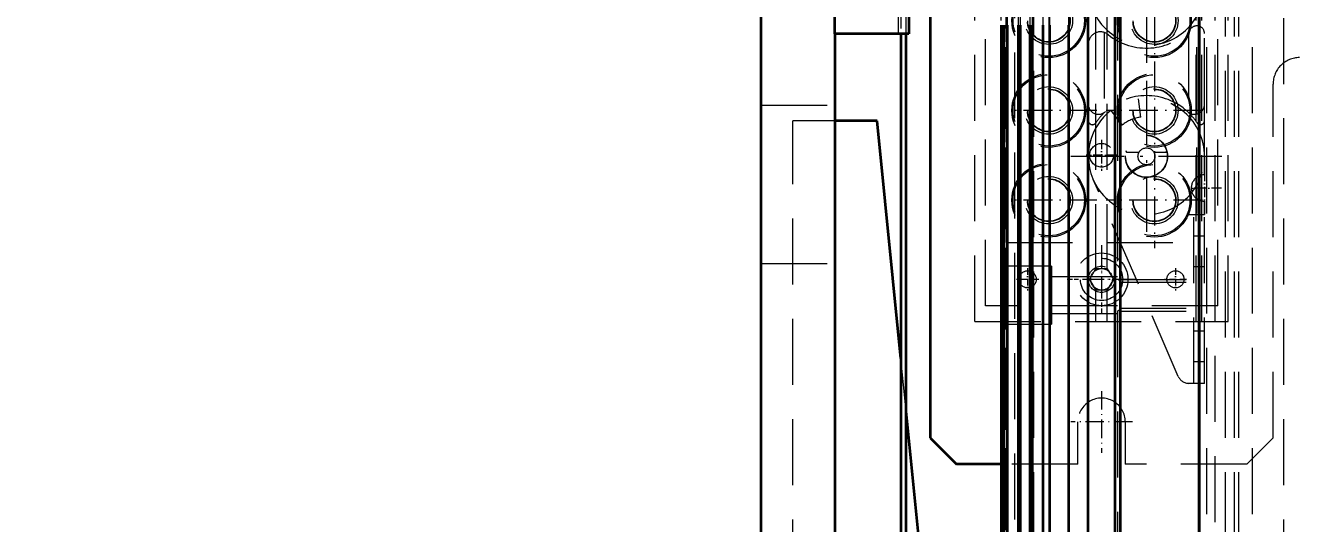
# Model space of a CAD drawing. Header units: millimetres. Extents: x -10155 to 20189, y -25550 to -22580.
# Drawn here: x -8170.8 to -7929.4, y -23448.3 to -23353.9 of the extents above; entities that cross this region are included whole.
import ezdxf

# ---------------------------------------------------------------- set-up
doc = ezdxf.new("R2010")
doc.units = ezdxf.units.MM
for name, pattern in [('CENTER-HOKUTO', [23, 20, -1, 1, -1]), ('DASHDOT', [18.5, 12, -3, 0.5, -3]), ('HIDDEN-HOKUTO', [3.8, 2.5, -1.3])]:
    doc.linetypes.add(name, pattern=pattern)
doc.layers.add('AM_7', color=2, linetype='CENTER-HOKUTO', lineweight=30)
doc.layers.add('AM_HID', color=1, linetype='HIDDEN-HOKUTO', lineweight=25)
doc.layers.add('word_dim', color=253, linetype='Continuous')
doc.styles.get("Standard").update_dxf_attribs({"font": 'romans.shx', "bigfont": 'bigfont.shx'})
doc.dimstyles.new('RS-1-5', dxfattribs={"dimscale": 5, "dimtxt": 3.5, "dimasz": 3, "dimexe": 1, "dimexo": 0, "dimgap": 1, "dimtad": 3, "dimdsep": 46, "dimtxsty": 'Standard', "dimblk1": 'OPEN', "dimblk2": 'OPEN', "dimsah": 1, "dimcen": 0, "dimclrd": 256, "dimclre": 256, "dimclrt": 3, "dimadec": 0, "dimazin": 0, "dimtfac": 1, "dimtmove": 0, "dimatfit": 3, "dimldrblk": 'OPEN', "dimfxl": 0, "dimtolj": 1, "dimtzin": 0, "dimarcsym": 0})

# ---------------------------------------------------------------- blocks, each defined once
blk = doc.blocks.new('_Open')
at = {"color": 0, "lineweight": -2}
for p, q in [((-1, 0.167), (0, 0)), ((-1, -0.167), (0, 0)), ((0, 0), (-1, 0))]:
    blk.add_line(p, q, dxfattribs=at)
blk = doc.blocks.new('*D756')
at = {"layer": 'DEFPOINTS', "color": 0, "ltscale": 2}
for p in [(-8113.45, -22930), (-8466.55, -23986), (-7767.44, -23986)]:
    blk.add_point(p, dxfattribs=at)
at = {"layer": 'word_dim', "lineweight": -2, "ltscale": 2}
for p, q in [((-8113.45, -22930), (-8471.55, -22930)), ((-8466.55, -22945), (-8466.55, -23971)), ((-7767.44, -23986), (-8471.55, -23986))]:
    blk.add_line(p, q, dxfattribs=at)
at = {"layer": 'word_dim', "lineweight": -2, "ltscale": 2, "xscale": 15, "yscale": 15, "zscale": 15}
for p, rotation in [((-8466.55, -22930), 90), ((-8466.55, -23986), 270)]:
    blk.add_blockref('_Open', p, dxfattribs=dict(at, rotation=rotation))
at = {"layer": 'word_dim', "color": 3, "ltscale": 2, "insert": (-8480.3, -23458), "char_height": 17.5, "attachment_point": 5, "rotation": 90}
blk.add_mtext('\\A1;1056', dxfattribs=at)

msp = doc.modelspace()

# ---------------------------------------------------------------- linework, layer by layer
at = {"color": 7, "lineweight": 35}
for p, q in [((-7964.438, -23285.004), (-7964.438, -23737.004)), ((-7963.438, -23285.004), (-7963.438, -23737.004)), ((-7948.438, -23737.004), (-7948.438, -23285.004)), ((-7948.438, -23285.004), (-7948.438, -23737.004)), ((-7969.538, -23335.263), (-7969.538, -23737.079)), ((-7999.444, -23342.003), (-7999.444, -23432.004)), ((-8031.441, -23605.004), (-8031.441, -23346.504)), ((-8017.441, -23605.004), (-8017.441, -23355.503)), ((-8004.944, -23355.504), (-8004.944, -23849.004)), ((-8003.944, -23849.004), (-8003.944, -23355.504)), ((-7985.941, -23353.854), (-7985.941, -23546.004)), ((-7985.438, -23353.854), (-7985.438, -23729.004)), ((-7984.812, -23353.854), (-7984.812, -23729.004)), ((-7982.769, -23353.854), (-7982.769, -23729.004)), ((-7982.348, -23353.854), (-7982.348, -23729.004)), ((-7980.517, -23353.854), (-7980.517, -23729.004)), ((-7980.109, -23353.854), (-7980.109, -23729.004)), ((-7978.051, -23353.854), (-7978.051, -23729.004)), ((-7976.817, -23353.854), (-7976.817, -23729.004)), ((-7973.238, -23353.854), (-7973.238, -23732.851)), ((-8004.944, -23416.98), (-8009.441, -23372.004)), ((-7989.441, -23572.004), (-8003.944, -23426.98))]:
    msp.add_line(p, q, dxfattribs=at)
at = {"color": 7, "lineweight": 35, "ltscale": 0.25}
for p, q in [((-8017.444, -23355.504), (-8017.444, -23345.504)), ((-8003.444, -23345.504), (-8003.444, -23355.504))]:
    msp.add_line(p, q, dxfattribs=at)
at = {"color": 7, "lineweight": 35, "ltscale": 0.35}
msp.add_line((-8003.444, -23355.504), (-8017.444, -23355.504), dxfattribs=at)
at = {"color": 7, "lineweight": 35, "ltscale": 0.200006}
msp.add_line((-8009.441, -23372.004), (-8017.442, -23372.004), dxfattribs=at)
at = {"color": 7, "lineweight": 35, "ltscale": 0.176777}
msp.add_line((-7999.444, -23432.004), (-7994.444, -23437.004), dxfattribs=at)
at = {"color": 7, "lineweight": 35, "ltscale": 0.212543}
msp.add_line((-7985.942, -23437.004), (-7994.444, -23437.004), dxfattribs=at)
at = {"layer": 'AM_7', "color": 2, "linetype": 'DASHDOT', "lineweight": 13}
for p, q in [((-7958.444, -23332.403), (-7958.444, -23361.003)), ((-7958.444, -23364.403), (-7958.444, -23393.003)), ((-7944.144, -23378.703), (-7972.744, -23378.703))]:
    msp.add_line(p, q, dxfattribs=at)
at = {"layer": 'AM_7', "color": 2, "linetype": 'DASHDOT', "lineweight": 13, "ltscale": 0.455}
for p, q in [((-7976.945, -23343.904), (-7976.945, -23362.104)), ((-7956.945, -23343.904), (-7956.945, -23362.104)), ((-7976.945, -23360.904), (-7976.945, -23379.104)), ((-7956.945, -23360.904), (-7956.945, -23379.104)), ((-7976.945, -23377.904), (-7976.945, -23396.104)), ((-7956.945, -23377.904), (-7956.945, -23396.104))]:
    msp.add_line(p, q, dxfattribs=at)
at = {"layer": 'AM_7', "color": 2, "linetype": 'DASHDOT', "lineweight": 13, "ltscale": 0.454999}
for p, q in [((-7967.845, -23370.004), (-7986.045, -23370.004)), ((-7947.845, -23370.004), (-7966.045, -23370.004)), ((-7967.845, -23387.004), (-7986.045, -23387.004)), ((-7947.845, -23387.004), (-7966.045, -23387.004))]:
    msp.add_line(p, q, dxfattribs=at)
at = {"layer": 'AM_7', "color": 2, "linetype": 'DASHDOT', "lineweight": 13, "ltscale": 0.146251}
msp.add_line((-7966.945, -23375.579), (-7966.945, -23381.429), dxfattribs=at)
at = {"layer": 'AM_7', "color": 2, "linetype": 'DASHDOT', "lineweight": 13, "ltscale": 0.146252}
msp.add_line((-7964.02, -23378.504), (-7969.87, -23378.504), dxfattribs=at)
at = {"layer": 'AM_7', "color": 2, "linetype": 'DASHDOT', "lineweight": 13, "ltscale": 0.1625}
for p, q in [((-7947.444, -23381.453), (-7947.444, -23387.953)), ((-7944.194, -23384.703), (-7950.694, -23384.703))]:
    msp.add_line(p, q, dxfattribs=at)
at = {"layer": 'AM_7', "color": 2, "linetype": 'DASHDOT', "lineweight": 13, "ltscale": 0.259999}
msp.add_line((-7966.945, -23396.804), (-7966.945, -23407.204), dxfattribs=at)
at = {"layer": 'AM_7', "color": 2, "linetype": 'DASHDOT', "lineweight": 13, "ltscale": 0.325}
for p, q in [((-7966.944, -23395.504), (-7966.944, -23408.504)), ((-7960.444, -23402.004), (-7973.444, -23402.004))]:
    msp.add_line(p, q, dxfattribs=at)
at = {"layer": 'AM_7', "color": 2, "linetype": 'DASHDOT', "lineweight": 13, "ltscale": 0.105365}
for p, q in [((-7980.944, -23399.897), (-7980.944, -23404.111)), ((-7952.944, -23399.897), (-7952.944, -23404.111))]:
    msp.add_line(p, q, dxfattribs=at)
at = {"layer": 'AM_7', "color": 2, "linetype": 'DASHDOT', "lineweight": 13, "ltscale": 0.105359}
for p, q in [((-7978.836, -23402.004), (-7983.051, -23402.004)), ((-7950.836, -23402.004), (-7955.051, -23402.004))]:
    msp.add_line(p, q, dxfattribs=at)
at = {"layer": 'AM_7', "color": 2, "linetype": 'DASHDOT', "lineweight": 13, "ltscale": 0.259998}
msp.add_line((-7961.745, -23402.004), (-7972.145, -23402.004), dxfattribs=at)
at = {"layer": 'AM_7', "color": 2, "linetype": 'DASHDOT', "lineweight": 13, "ltscale": 0.292499}
for p, q in [((-7966.944, -23423.154), (-7966.944, -23434.854)), ((-7961.094, -23429.004), (-7972.794, -23429.004))]:
    msp.add_line(p, q, dxfattribs=at)
at = {"layer": 'AM_HID', "color": 1, "lineweight": 13, "ltscale": 5}
for p, q in [((-7985.092, -23016.004), (-7985.092, -23546.004)), ((-7979.791, -23546.004), (-7979.791, -23016.004)), ((-7947.092, -23016.004), (-7947.092, -23546.004)), ((-7947.092, -23016.004), (-7947.092, -23546.004)), ((-7941.791, -23546.004), (-7941.791, -23016.004)), ((-7941.791, -23546.004), (-7941.791, -23016.004)), ((-7940.941, -23546.004), (-7940.941, -23016.004)), ((-7985.092, -23019.004), (-7985.092, -23546.004)), ((-7984.812, -23020.004), (-7984.812, -23850.004)), ((-7984.812, -23020.004), (-7984.812, -23850.004)), ((-7984.812, -23020.004), (-7984.812, -23850.004)), ((-7982.769, -23020.004), (-7982.769, -23850.004)), ((-7982.769, -23020.004), (-7982.769, -23850.004)), ((-7982.769, -23020.004), (-7982.769, -23850.004)), ((-7982.348, -23020.004), (-7982.348, -23850.004)), ((-7982.348, -23020.004), (-7982.348, -23850.004)), ((-7982.348, -23020.004), (-7982.348, -23850.004)), ((-7980.517, -23020.004), (-7980.517, -23850.004)), ((-7980.517, -23020.004), (-7980.517, -23850.004)), ((-7980.517, -23020.004), (-7980.517, -23850.004)), ((-7980.109, -23020.004), (-7980.109, -23850.004)), ((-7980.109, -23020.004), (-7980.109, -23850.004)), ((-7980.109, -23020.004), (-7980.109, -23850.004)), ((-7979.791, -23546.004), (-7979.791, -23019.004)), ((-7978.051, -23020.004), (-7978.051, -23850.004)), ((-7978.051, -23020.004), (-7978.051, -23850.004)), ((-7978.051, -23020.004), (-7978.051, -23850.004)), ((-7976.817, -23020.004), (-7976.817, -23850.004)), ((-7976.817, -23020.004), (-7976.817, -23850.004)), ((-7976.817, -23020.004), (-7976.817, -23850.004)), ((-7973.238, -23020.004), (-7973.238, -23850.004)), ((-7973.238, -23020.004), (-7973.238, -23850.004)), ((-7973.238, -23020.004), (-7973.238, -23850.004)), ((-7969.538, -23020.004), (-7969.538, -23850.004)), ((-7969.538, -23020.004), (-7969.538, -23850.004)), ((-7969.538, -23020.004), (-7969.538, -23850.004)), ((-7964.438, -23020.004), (-7964.438, -23850.004)), ((-7964.438, -23020.004), (-7964.438, -23850.004)), ((-7964.438, -23020.004), (-7964.438, -23850.004)), ((-7945.438, -23847.004), (-7945.438, -23023.004)), ((-7983.441, -23036.004), (-7983.441, -23546.004)), ((-7943.441, -23546.004), (-7943.441, -23036.004)), ((-8005.444, -23355.504), (-8005.444, -23038.004)), ((-8004.944, -23038.004), (-8004.944, -23355.504)), ((-8003.944, -23355.504), (-8003.944, -23038.004)), ((-7938.444, -23092.004), (-7938.444, -23783.004)), ((-7932.444, -23783.004), (-7932.444, -23092.004)), ((-7990.945, -23410.004), (-7990.945, -23211.004)), ((-7985.945, -23410.004), (-7985.945, -23211.004)), ((-7984.855, -23410.004), (-7984.855, -23211.004)), ((-7949.035, -23410.004), (-7949.035, -23211.004)), ((-7947.945, -23410.004), (-7947.945, -23211.004)), ((-7942.945, -23410.004), (-7942.945, -23211.004)), ((-7988.945, -23407.004), (-7988.945, -23214.004)), ((-7944.945, -23407.004), (-7944.945, -23214.004)), ((-7984.944, -23395.004), (-7984.944, -23225.004)), ((-7948.944, -23225.004), (-7948.944, -23395.004)), ((-7968.035, -23400.268), (-7968.035, -23312.24)), ((-7965.855, -23400.268), (-7965.855, -23312.24)), ((-7963.438, -23331.499), (-7963.438, -23850.004)), ((-8017.441, -23355.503), (-8017.441, -23346.504)), ((-7969.444, -23346.703), (-7969.444, -23368.829)), ((-7963.938, -23348.035), (-7963.938, -23401.973)), ((-7947.444, -23368.829), (-7947.444, -23346.703)), ((-7966.444, -23355.224), (-7966.444, -23370.441)), ((-7950.444, -23354.964), (-7950.444, -23370.441)), ((-7934.444, -23432.004), (-7934.444, -23365.004)), ((-7959.487, -23371.276), (-7959.975, -23367.81)), ((-8031.441, -23369.004), (-8017.441, -23369.004)), ((-7969.444, -23368.829), (-7969.444, -23378.703)), ((-7965.216, -23370.035), (-7963.061, -23372.793)), ((-7947.444, -23378.703), (-7947.444, -23368.829)), ((-8025.441, -23612.004), (-8025.441, -23372.004)), ((-8017.442, -23372.004), (-8025.441, -23372.004)), ((-7962.209, -23377.903), (-7959.829, -23377.903)), ((-7962.209, -23377.903), (-7959.829, -23377.903)), ((-7957.058, -23377.903), (-7954.678, -23377.903)), ((-7957.058, -23377.903), (-7954.678, -23377.903)), ((-7947.444, -23382.203), (-7947.444, -23378.703)), ((-7947.444, -23378.703), (-7947.444, -23382.203)), ((-7952.417, -23420.376), (-7968.541, -23383.067)), ((-7947.444, -23389.703), (-7947.444, -23387.203)), ((-7947.444, -23387.203), (-7947.444, -23389.703)), ((-7950.444, -23389.703), (-7947.444, -23389.703)), ((-7949.444, -23421.703), (-7949.444, -23389.703)), ((-7947.444, -23421.703), (-7947.444, -23389.703)), ((-7947.444, -23393.803), (-7949.444, -23393.803)), ((-7947.444, -23393.803), (-7949.444, -23393.803)), ((-7984.944, -23395.004), (-7948.944, -23395.004)), ((-8031.441, -23399.004), (-8017.441, -23399.004)), ((-7976.438, -23399.504), (-7985.438, -23399.504)), ((-7976.438, -23399.504), (-7985.438, -23399.504)), ((-7976.438, -23399.504), (-7976.438, -23410.504)), ((-7963.938, -23401.504), (-7976.438, -23401.504)), ((-7963.938, -23401.504), (-7976.438, -23401.504)), ((-7968.1, -23400.004), (-7969.254, -23402.004)), ((-7965.79, -23400.004), (-7968.1, -23400.004)), ((-7964.636, -23402.004), (-7965.79, -23400.004)), ((-7947.444, -23399.603), (-7949.444, -23399.603)), ((-7947.444, -23399.603), (-7949.444, -23399.603)), ((-7969.254, -23402.004), (-7968.1, -23404.004)), ((-7968.1, -23404.004), (-7965.79, -23404.004)), ((-7968.035, -23410.004), (-7968.035, -23403.74)), ((-7965.855, -23410.004), (-7965.855, -23403.74)), ((-7965.79, -23404.004), (-7964.636, -23402.004)), ((-7963.438, -23402.004), (-7948.438, -23402.004)), ((-7963.438, -23402.004), (-7948.438, -23402.004)), ((-7963.438, -23402.545), (-7948.438, -23402.545)), ((-7963.438, -23402.545), (-7948.438, -23402.545)), ((-7944.945, -23407.004), (-7988.945, -23407.004)), ((-7976.438, -23408.504), (-7963.938, -23408.504)), ((-7976.438, -23408.504), (-7963.938, -23408.504)), ((-7963.938, -23408.035), (-7963.938, -23461.973)), ((-7963.438, -23407.462), (-7948.438, -23407.462)), ((-7963.438, -23407.462), (-7948.438, -23407.462)), ((-7963.438, -23408.004), (-7948.438, -23408.004)), ((-7963.438, -23408.004), (-7948.438, -23408.004)), ((-7990.945, -23410.004), (-7942.945, -23410.004)), ((-7985.438, -23410.504), (-7976.438, -23410.504)), ((-7985.438, -23410.504), (-7976.438, -23410.504)), ((-7947.444, -23411.803), (-7949.444, -23411.803)), ((-7947.444, -23411.803), (-7949.444, -23411.803)), ((-8003.944, -23426.98), (-8004.944, -23416.98)), ((-7947.444, -23417.603), (-7949.444, -23417.603)), ((-7947.444, -23417.603), (-7949.444, -23417.603)), ((-7949.444, -23421.703), (-7950.398, -23421.703)), ((-7947.444, -23421.703), (-7949.444, -23421.703)), ((-7971.444, -23437.004), (-7971.444, -23429.004)), ((-7962.444, -23429.004), (-7962.444, -23437.004)), ((-7939.444, -23437.004), (-7934.444, -23432.004)), ((-7971.444, -23437.004), (-7985.942, -23437.004)), ((-7939.444, -23437.004), (-7962.444, -23437.004))]:
    msp.add_line(p, q, dxfattribs=at)
for points in [[(-7962.261, -23377.687), (-7962.274, -23377.783), (-7962.271, -23377.827), (-7962.209, -23377.903)], [(-7962.209, -23377.903), (-7962.274, -23377.796), (-7962.261, -23377.687)], [(-7954.678, -23377.903), (-7954.616, -23377.825), (-7954.626, -23377.687)], [(-7954.626, -23377.687), (-7954.613, -23377.799), (-7954.624, -23377.855), (-7954.641, -23377.884), (-7954.678, -23377.903)]]:
    msp.add_lwpolyline(points, dxfattribs=at)
for centre, radius in [((-7976.945, -23353.004), 7), ((-7976.945, -23353.004), 6.75), ((-7956.945, -23353.004), 7), ((-7956.945, -23353.004), 6.75), ((-7976.945, -23353.004), 4.5), ((-7956.945, -23353.004), 4.5), ((-7976.945, -23353.004), 4.065), ((-7976.945, -23353.004), 4), ((-7956.945, -23353.004), 4.065), ((-7956.945, -23353.004), 4), ((-7976.945, -23370.004), 7), ((-7956.945, -23370.004), 7), ((-7976.945, -23370.004), 6.75), ((-7976.945, -23370.004), 4.5), ((-7956.945, -23370.004), 6.75), ((-7956.945, -23370.004), 4.5), ((-7976.945, -23370.004), 4.065), ((-7976.945, -23370.004), 4), ((-7956.945, -23370.004), 4.065), ((-7956.945, -23370.004), 4), ((-7958.444, -23378.703), 4), ((-7958.444, -23378.703), 3.95), ((-7966.945, -23378.504), 2.25), ((-7958.444, -23378.703), 1.6), ((-7976.945, -23387.004), 7), ((-7956.945, -23387.004), 7), ((-7976.945, -23387.004), 6.75), ((-7976.945, -23387.004), 4.5), ((-7956.945, -23387.004), 6.75), ((-7956.945, -23387.004), 4.5), ((-7976.945, -23387.004), 4.065), ((-7976.945, -23387.004), 4), ((-7956.945, -23387.004), 4.065), ((-7956.945, -23387.004), 4), ((-7966.944, -23402.004), 5), ((-7966.945, -23402.004), 4), ((-7980.944, -23402.004), 1.621), ((-7966.945, -23402.004), 2.5), ((-7966.945, -23402.004), 2.05), ((-7952.944, -23402.004), 1.621)]:
    msp.add_circle(centre, radius, dxfattribs=at)
for centre, radius, start, end in [((-7958.444, -23346.703), 11, 180.00001, 0), ((-7967.144, -23357.415), 2.3, 50.91779, 180.00001), ((-7958.444, -23346.703), 11.5, 230.91778, 317.65739), ((-7948.881, -23355.417), 1.438, 0, 137.65739), ((-7929.444, -23365.004), 5, 90, 180.00001), ((-7958.444, -23378.703), 11.5, 47.38889, 132.6111), ((-7958.444, -23378.703), 11, 0, 98), ((-7958.444, -23378.703), 11, 128, 203.37253), ((-7967.527, -23368.829), 1.917, 180.00001, 312.61111), ((-7958.444, -23378.703), 11.5, 134.07921, 146.5367), ((-7949.36, -23368.829), 1.917, 227.3889, 0), ((-7958.444, -23378.703), 11.5, 33.46331, 45.92079), ((-7968.677, -23371.939), 0.767, 180.00001, 326.53668), ((-7958.444, -23378.703), 7.5, 98, 128), ((-7948.21, -23371.939), 0.767, 213.4633, 0), ((-7958.444, -23378.703), 11, 180.00001, 0), ((-7947.444, -23384.703), 2.5, 89.99999, 270), ((-7965.688, -23405.004), 3.5, 49.99488, 59.99991), ((-7965.688, -23405.004), 3.5, 49.99488, 59.99993), ((-7965.688, -23405.004), 3.5, 49.99488, 59.99991), ((-7965.688, -23405.004), 3.5, 49.99488, 59.99993), ((-7965.688, -23405.004), 3.5, 300.00008, 310.00513), ((-7965.688, -23405.004), 3.5, 300.00009, 310.00512), ((-7965.688, -23405.004), 3.5, 300.00008, 310.00513), ((-7965.688, -23405.004), 3.5, 300.00009, 310.00512), ((-7950.398, -23419.503), 2.2, 203.37253, 270), ((-7966.944, -23429.004), 4.5, 360, 180.00001)]:
    msp.add_arc(centre, radius, start, end, dxfattribs=at)

# ---------------------------------------------------------------- dimensions: what is measured, and where the dimension line sits
at = {"layer": 'word_dim', "ltscale": 2}
dim = msp.add_linear_dim(base=(-8466.547, -23986.004), p1=(-8113.446, -22930.004), p2=(-7767.444, -23986.004), angle=90, dimstyle='RS-1-5', dxfattribs=at)
dim.commit()
dim.dimension.update_dxf_attribs({"geometry": '*D756', "text_midpoint": (-8480.297, -23458.004)})

doc.saveas('drawing.dxf')
